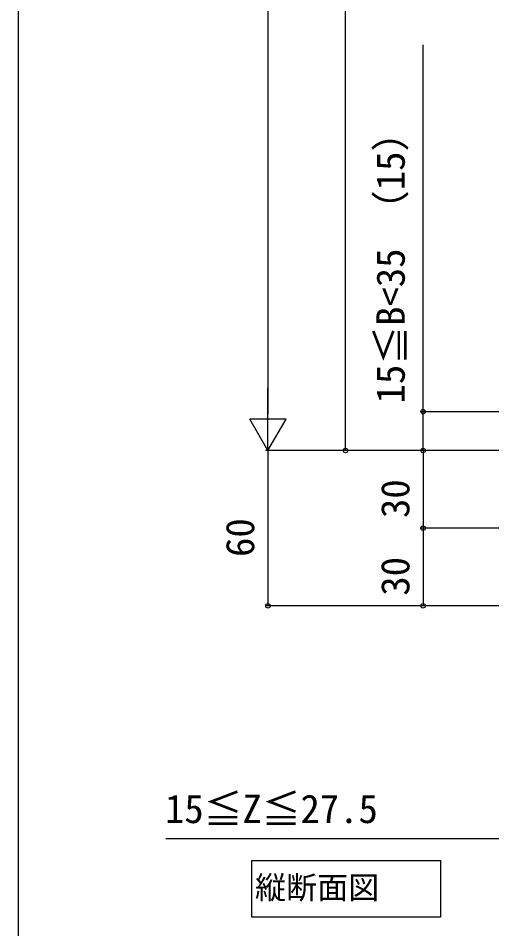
# Model space of a CAD drawing. Units: millimetres, scale not verified. Extents: x -875 to 875, y -1300 to 1292.
# Drawn here: x -875 to -691.9, y -42 to 309.8 of the extents above; entities that cross this region are included whole.
import ezdxf
from ezdxf.enums import TextEntityAlignment as Align

# ---------------------------------------------------------------- set-up
doc = ezdxf.new("R2010")
doc.units = ezdxf.units.MM
doc.header["$LTSCALE"] = 8
for name, color, linetype in [('0-1_USER1', 3, 'Continuous'), ('0-7_YKK_D', 6, 'Continuous'), ('0-8_YKK_ZWAK', 7, 'Continuous')]:
    doc.layers.add(name, color=color, linetype=linetype)
doc.styles.add('ＭＳ ゴシック', font='')
doc.styles.get('ＭＳ ゴシック').set_extended_font_data('MS Gothic')

msp = doc.modelspace()

# ---------------------------------------------------------------- linework, layer by layer
at = {"layer": '0-1_USER1'}
msp.add_lwpolyline([(-784.706, -27.761), (-784.706, -15.618), (-711.72, -15.618), (-711.72, -37.5), (-784.706, -37.5)], close=True, dxfattribs=at)
at = {"layer": '0-7_YKK_D'}
for p, q in [((-778.437, 973.759), (-778.437, 156.759)), ((-748.438, 142.759), (-748.438, 887.758)), ((-778.437, 142.759), (-778.437, 167.008)), ((-778.437, 142.759), (-785.437, 154.883)), ((-771.437, 154.883), (-785.437, 154.883)), ((-778.437, 142.759), (-771.437, 154.883)), ((-643.438, 157.759), (-719.438, 157.759)), ((-694.438, 142.759), (-779.438, 142.759)), ((-694.438, 142.759), (-779.437, 142.759)), ((-778.438, 142.759), (-778.438, 82.759)), ((-694.438, 142.759), (-749.438, 142.759)), ((-687.438, 142.759), (-719.438, 142.759)), ((-694.438, 142.759), (-719.438, 142.759)), ((-718.438, 142.759), (-718.438, 112.759)), ((-671.938, 112.759), (-719.438, 112.759)), ((-671.938, 112.759), (-719.438, 112.759)), ((-718.438, 112.759), (-718.438, 82.759)), ((-688.938, 82.759), (-779.438, 82.759)), ((-688.938, 82.759), (-719.438, 82.759))]:
    msp.add_line(p, q, dxfattribs=at)
for points in [[(-718.438, 142.759), (-718.438, 157.759), (-718.438, 299.492)], [(-670.938, -7.241), (-688.438, -7.241), (-817.938, -7.241)]]:
    msp.add_lwpolyline(points, dxfattribs=at)
for centre in [(-718.438, 157.759), (-748.438, 142.759), (-718.438, 142.759), (-718.438, 142.759), (-718.438, 112.759), (-718.438, 112.759), (-778.438, 82.759), (-718.438, 82.759)]:
    msp.add_circle(centre, 0.875, dxfattribs=at)
at = {"layer": '0-8_YKK_ZWAK'}
msp.add_line((-875, 1250.4), (-875, -1299.6), dxfattribs=at)

# ---------------------------------------------------------------- texts
at = {"layer": '0-1_USER1', "style": 'ＭＳ ゴシック'}
msp.add_text('縦断面図', height=8.798, dxfattribs=at).set_placement((-783.432, -33.141), align=Align.BOTTOM_LEFT)
at = {"layer": '0-7_YKK_D', "style": 'ＭＳ ゴシック'}
for s, p in [('15≦B<35 （15）', (-722.227, 160.958)), ('30', (-720.438, 116.679)), ('60', (-780.438, 101.637)), ('30', (-720.438, 86.679))]:
    msp.add_text(s, height=11, rotation=90, dxfattribs=at).set_placement(p, align=Align.BOTTOM_LEFT)
msp.add_text('15≦Z≦27.5', height=11, dxfattribs=at).set_placement((-818.239, -4.474), align=Align.BOTTOM_LEFT)

doc.saveas('drawing.dxf')
